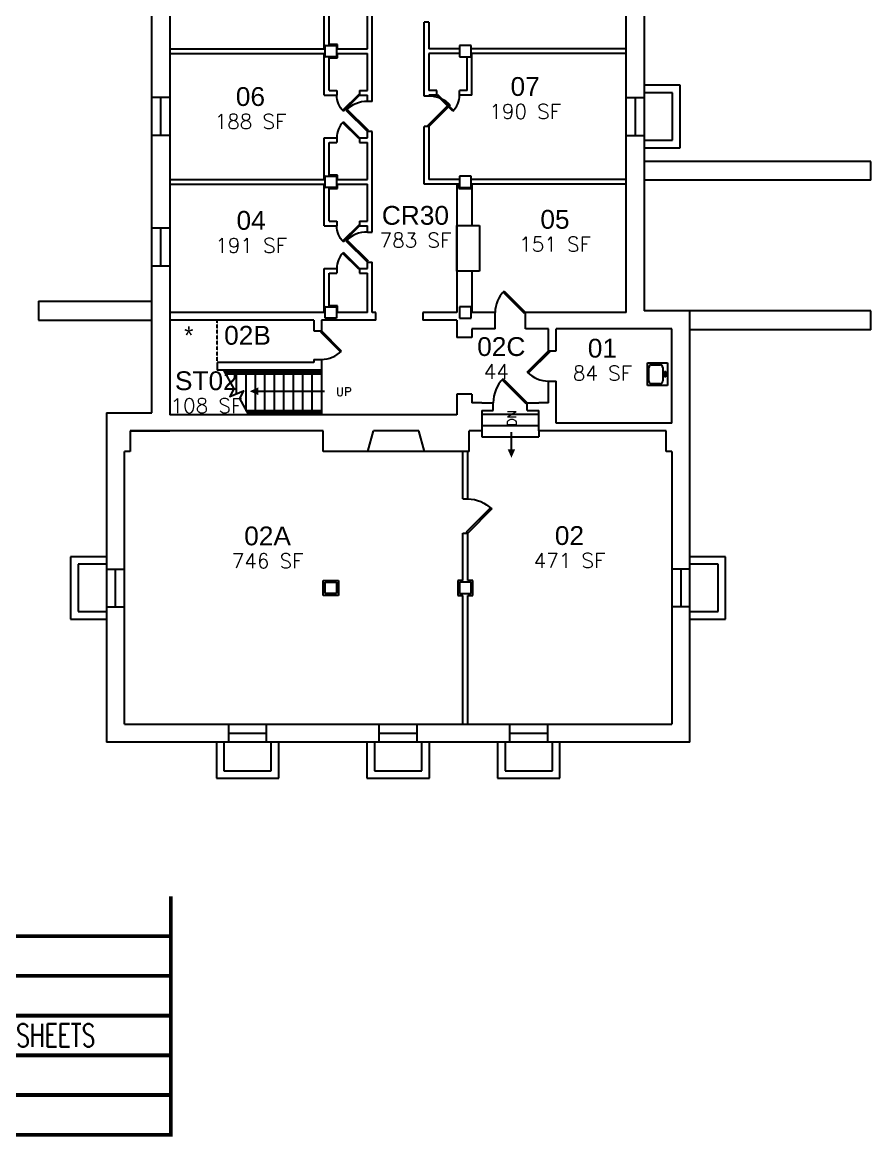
# Model space of a CAD drawing. Extents: x -1944 to 3278, y -2 to 3003.
# Drawn here: x 803 to 1699, y -2 to 1175 of the extents above; entities that cross this region are included whole.
import ezdxf
from ezdxf.enums import TextEntityAlignment as Align

# ---------------------------------------------------------------- set-up
doc = ezdxf.new("R2010")
doc.units = 0
doc.header["$MEASUREMENT"] = 0
doc.linetypes.add('HIDDEN', pattern=[0.375, 0.25, -0.125])
doc.layers.get('0').update_dxf_attribs({"linetype": 'CONTINUOUS'})
for name, color, linetype in [('A-ANNO-REVS', 1, 'CONTINUOUS'), ('A-AREA-BOUN', 3, 'HIDDEN'), ('A-DOOR', 2, 'CONTINUOUS'), ('A-FLOR-LEVL', 3, 'CONTINUOUS'), ('A-GLAZ', 2, 'CONTINUOUS'), ('A-SPAC-ANOT', 4, 'CONTINUOUS'), ('A-SPAC-RMNO', 4, 'CONTINUOUS'), ('A-SPAC-RMTW', 4, 'CONTINUOUS'), ('A-WALL', 7, 'CONTINUOUS'), ('L-SITE', 1, 'CONTINUOUS'), ('P-FIXT', 140, 'CONTINUOUS'), ('S-COLS', 5, 'CONTINUOUS')]:
    doc.layers.add(name, color=color, linetype=linetype)
doc.styles.add('FAI1', font='arial.ttf')
doc.styles.add('REVISION', font='simplex', dxfattribs={"width": 0.7})
doc.styles.add('REVS', font='romans.shx', dxfattribs={"width": 0.7})
doc.styles.add('ROMANS', font='ROMANS.shx')
doc.styles.add('SIMPLEX', font='simplex')

# ---------------------------------------------------------------- blocks, each defined once
blk = doc.blocks.new('AC141')
for p, q in [((0, 0.5), (1, 0.5)), ((0, -0.5), (0, 0.5)), ((1, 0.5), (1, -0.5)), ((0.0753, 0.12255), (0.145017, 0.12255)), ((0.0753, -0.12255), (0.0753, 0.12255)), ((0.145017, 0.12255), (0.145017, -0.12255)), ((0.226581, -0.2983), (0.226581, 0.2983)), ((0.346581, 0.4183), (0.810283, 0.4183)), ((0.930283, 0.2983), (0.930283, -0.2983)), ((0.145017, -0.12255), (0.0753, -0.12255)), ((0.810283, -0.4183), (0.346581, -0.4183)), ((1, -0.5), (0, -0.5))]:
    blk.add_line(p, q)
for centre, start, end in [((0.346581, 0.2983), 90, 180), ((0.810283, 0.2983), 0, 90), ((0.346581, -0.2983), 180, 270), ((0.810283, -0.2983), 270, 0)]:
    blk.add_arc(centre, 0.12, start, end)
blk = doc.blocks.new('ARR')
blk.add_line((0, 0), (0, -70.14275))
blk.add_solid([(-4, 0), (4, 0), (0, 8.96525)])
blk = doc.blocks.new('REVISION')
at = {"const_width": 4}
blk.add_lwpolyline([(960, 42), (960, 0), (0, 0), (0, 42)], dxfattribs=at)
at = {"style": 'REVISION', "width": 0.7}
for tag, p in [('REVDATE', (30.3, 9.1)), ('REVINITIALS', (181.7, 9.1)), ('REVREASON', (254.7, 9.1))]:
    blk.add_attdef(tag, p, '', height=24, dxfattribs=at)
blk = doc.blocks.new('AWI002')
blk.add_line((-0.5, -1), (0.5, -1))
blk = doc.blocks.new('ADO001')
for p, q in [((0.207106, 0.707105), (-0.499999, 0)), ((-0.465625, -0.034373), (0.240643, 0.671896)), ((-0.499999, 0), (-0.465625, -0.034373))]:
    blk.add_line(p, q)
blk.add_arc((-0.499999, 0), 0.999997, 0, 45)
blk = doc.blocks.new('ADO101')
for p, q in [((0.465624, -0.034373), (-0.240645, 0.671896)), ((-0.207108, 0.707105), (0.499997, 0)), ((0.499997, 0), (0.465624, -0.034373))]:
    blk.add_line(p, q)
blk.add_arc((0.499997, 0), 0.999997, 135, 180)
blk = doc.blocks.new('FMGRM1')
at = {"style": 'FAI1'}
for tag, p in [('DATA1', (0, -0.2836)), ('DATA2', (0, -0.443)), ('DATA3', (0, -0.6024)), ('DATA4', (0, -0.7618)), ('DATA5', (0, -0.9213))]:
    blk.add_attdef(tag, text='', height=0.1172, dxfattribs=at).set_placement(p, align=Align.CENTER)
at = {"layer": 'A-SPAC-RMNO', "style": 'FAI1'}
blk.add_attdef('RMNUMB', text='', height=0.16, dxfattribs=at).set_placement((0, 0), align=Align.MIDDLE)
blk = doc.blocks.new('14_revision')
at = {"const_width": 4}
blk.add_lwpolyline([(960, 42), (960, 0), (0, 0), (0, 42)], dxfattribs=at)
at = {"style": 'REVS', "width": 0.7}
for tag, p in [('REVDATE', (29.9, 21.1)), ('REVINITIALS', (181.4, 21.1)), ('REVREASON', (254.4, 21.1))]:
    blk.add_attdef(tag, text='', height=24, dxfattribs=at).set_placement(p, align=Align.MIDDLE_LEFT)
blk = doc.blocks.new('SREV_UPDATE')
at = {"layer": 'A-ANNO-REVS'}
blk.add_blockref('14_revision', (0, 0), dxfattribs=at).add_auto_attribs({'REVREASON': 'UPDATE LAYERSTATE, PLTSTMP, LTSCALE', 'REVINITIALS': 'SRW'})
blk = doc.blocks.new('SEECHART')
blk.add_text('*', height=0.15).set_placement((0, 0), align=Align.MIDDLE_CENTER)

msp = doc.modelspace()

# ---------------------------------------------------------------- linework, layer by layer
at = {"layer": 'A-AREA-BOUN'}
msp.add_line((1009, 815.6), (1009, 860), dxfattribs=at)
at = {"layer": 'A-FLOR-LEVL'}
for p, q in [((1015.4, 807.6), (1026.5, 788)), ((1119, 805.6), (1016.5, 805.6)), ((1119, 803.6), (1017.6, 803.6)), ((1019, 807.6), (1019, 805.6)), ((1019, 803.6), (1019, 801.2)), ((1029, 807.6), (1029, 805.6)), ((1029, 803.6), (1029, 782.6)), ((1039, 807.6), (1039, 805.6)), ((1039, 803.6), (1039, 764.6)), ((1049, 807.6), (1049, 805.6)), ((1049, 803.6), (1049, 764.6)), ((1059, 807.6), (1059, 805.6)), ((1059, 803.6), (1059, 764.6)), ((1069, 807.6), (1069, 805.6)), ((1069, 803.6), (1069, 764.6)), ((1079, 807.6), (1079, 805.6)), ((1079, 803.6), (1079, 764.6)), ((1089, 807.6), (1089, 805.6)), ((1089, 803.6), (1089, 764.6)), ((1099, 807.6), (1099, 805.6)), ((1099, 803.6), (1099, 764.6)), ((1109, 807.6), (1109, 805.6)), ((1109, 803.6), (1109, 764.6)), ((1119, 807.6), (1119, 760.6)), ((1032.4, 777.6), (1042, 760.6)), ((1119, 764.6), (1039.7, 764.6)), ((1119, 762.6), (1040.8, 762.6)), ((1049, 762.6), (1049, 760.6)), ((1059, 762.6), (1059, 760.6)), ((1069, 762.6), (1069, 760.6)), ((1079, 762.6), (1079, 760.6)), ((1089, 762.6), (1089, 760.6)), ((1099, 762.6), (1099, 760.6)), ((1109, 762.6), (1109, 760.6)), ((1288.5, 761.2), (1348.5, 761.2)), ((1288.5, 749.2), (1348.5, 749.2)), ((1288.5, 743.6), (1288.5, 737.2)), ((1319.7, 724.1), (1319.7, 742.1)), ((1348.5, 743.6), (1348.5, 737.2)), ((1288.5, 737.2), (1348.5, 737.2))]:
    msp.add_line(p, q, dxfattribs=at)
msp.add_lwpolyline([(1026.5, 788), (1022.2, 779.8), (1036.7, 785.8), (1032.4, 777.6)], dxfattribs=at)
msp.add_solid([(1323.7, 724.1), (1315.7, 724.1), (1319.7, 715.1)], dxfattribs=at)
at = {"layer": 'A-WALL'}
for p, q in [((940, 762.6), (940, 2680.6)), ((1460, 2680.6), (1460, 870.2)), ((959, 2661.4), (959, 760.6)), ((1441, 868.6), (1441, 2661.6)), ((1122, 1147.1), (1122, 1191.1)), ((1172.5, 1091.6), (1172.5, 1197.6)), ((1127, 1151.6), (1127, 1186.1)), ((1167.5, 1147.1), (1167.5, 1186.1)), ((1232.5, 1175.1), (1227.5, 1175.1)), ((1227.5, 1097.1), (1227.5, 1175.1)), ((1232.5, 1175.1), (1232.5, 1147.1)), ((959, 1147.1), (1122, 1147.1)), ((959, 1142.1), (1122, 1142.1)), ((1122, 1151.6), (1122, 1147.1)), ((1122, 1098.1), (1122, 1142.1)), ((1122, 1142.1), (1122, 1137.6)), ((1136, 1151.6), (1127, 1151.6)), ((1136, 1147.1), (1136, 1151.6)), ((1136, 1147.1), (1167.5, 1147.1)), ((1136, 1137.6), (1136, 1142.1)), ((1136, 1142.1), (1167.5, 1142.1)), ((1167.5, 1103.1), (1167.5, 1142.1)), ((1264, 1147.1), (1232.5, 1147.1)), ((1265, 1142.1), (1232.5, 1142.1)), ((1232.5, 1142.1), (1232.5, 1103.1)), ((1441, 1147.1), (1278, 1147.1)), ((1441, 1142.1), (1278, 1142.1)), ((1278, 1098.1), (1278, 1142.1)), ((1127, 1137.6), (1136, 1137.6)), ((1127, 1103.1), (1127, 1137.6)), ((1273, 1103.1), (1273, 1138.6)), ((1498, 1108.6), (1460, 1108.6)), ((1498, 1042.6), (1498, 1108.6)), ((959, 1095.6), (940, 1095.6)), ((1122, 1098.1), (1135.2, 1098.1)), ((1127, 1103.1), (1135.2, 1103.1)), ((1135.2, 1103.1), (1135.2, 1098.1)), ((1159.2, 1103.1), (1167.5, 1103.1)), ((1159.2, 1103.1), (1159.2, 1098.1)), ((1159.2, 1098.1), (1167.5, 1098.1)), ((1167.5, 1091.6), (1167.5, 1098.1)), ((1232.5, 1097.1), (1227.5, 1097.1)), ((1240.8, 1103.1), (1232.5, 1103.1)), ((1232.5, 1098.1), (1232.5, 1097.1)), ((1240.8, 1098.1), (1232.5, 1098.1)), ((1240.8, 1098.1), (1240.8, 1103.1)), ((1273, 1103.1), (1264.8, 1103.1)), ((1264.8, 1098.1), (1264.8, 1103.1)), ((1278, 1098.1), (1264.8, 1098.1)), ((1441, 1095.6), (1460, 1095.6)), ((1490, 1100.6), (1460, 1100.6)), ((1490, 1050.6), (1490, 1100.6)), ((1172.5, 1091.6), (1167.5, 1091.6)), ((1167.5, 1053.1), (1167.5, 1059.6)), ((1172.5, 1059.6), (1167.5, 1059.6)), ((1172.5, 953.6), (1172.5, 1059.6)), ((1227.5, 1004.1), (1227.5, 1065.1)), ((1232.5, 1065.1), (1227.5, 1065.1)), ((1232.5, 1065.1), (1232.5, 1009.1)), ((959, 1055.6), (940, 1055.6)), ((1122, 1053.1), (1135.2, 1053.1)), ((1122, 1009.1), (1122, 1053.1)), ((1127, 1048.1), (1135.2, 1048.1)), ((1127, 1013.6), (1127, 1048.1)), ((1135.2, 1053.1), (1135.2, 1048.1)), ((1159.2, 1053.1), (1167.5, 1053.1)), ((1159.2, 1053.1), (1159.2, 1048.1)), ((1159.2, 1048.1), (1167.5, 1048.1)), ((1167.5, 1009.1), (1167.5, 1048.1)), ((1441, 1055.6), (1460, 1055.6)), ((1460, 1050.6), (1490, 1050.6)), ((1460, 1042.6), (1498, 1042.6)), ((1122, 1013.6), (1122, 1009.1)), ((1136, 1013.6), (1127, 1013.6)), ((1136, 1009.1), (1136, 1013.6)), ((959, 1009.1), (1122, 1009.1)), ((959, 1004.1), (1122, 1004.1)), ((1122, 960.1), (1122, 1004.1)), ((1122, 1004.1), (1122, 999.6)), ((1136, 1009.1), (1167.5, 1009.1)), ((1136, 999.6), (1136, 1004.1)), ((1136, 1004.1), (1167.5, 1004.1)), ((1167.5, 965.1), (1167.5, 1004.1)), ((1264, 1004.1), (1227.5, 1004.1)), ((1265, 1009.1), (1232.5, 1009.1)), ((1262, 1004.1), (1262, 868.6)), ((1264, 1004.1), (1264, 999.6)), ((1441, 1009.1), (1277, 1009.1)), ((1441, 1004.1), (1278, 1004.1)), ((1278, 1004.1), (1278, 960.4)), ((1127, 999.6), (1136, 999.6)), ((1127, 965.1), (1127, 999.6)), ((1264, 999.6), (1278, 999.6)), ((959, 957.6), (940, 957.6)), ((1122, 960.1), (1135.2, 960.1)), ((1127, 965.1), (1135.2, 965.1)), ((1135.2, 965.1), (1135.2, 960.1)), ((1159.2, 965.1), (1167.5, 965.1)), ((1159.2, 965.1), (1159.2, 960.1)), ((1159.2, 960.1), (1167.5, 960.1)), ((1167.5, 953.6), (1167.5, 960.1)), ((1167.5, 953.6), (1172.5, 953.6)), ((1262, 960.4), (1286, 960.4)), ((1262, 912.4), (1262, 960.4)), ((1286, 960.4), (1286, 912.4)), ((1167.5, 915.1), (1167.5, 921.6)), ((1167.5, 921.6), (1172.5, 921.6)), ((1172.5, 868.6), (1172.5, 921.6)), ((959, 917.6), (940, 917.6)), ((1122, 915.1), (1135.2, 915.1)), ((1122, 868.6), (1122, 915.1)), ((1127, 910.1), (1135.2, 910.1)), ((1127, 875.6), (1127, 910.1)), ((1135.2, 915.1), (1135.2, 910.1)), ((1159.2, 915.1), (1167.5, 915.1)), ((1159.2, 915.1), (1159.2, 910.1)), ((1159.2, 910.1), (1167.5, 910.1)), ((1167.5, 868.6), (1167.5, 910.1)), ((1286, 912.4), (1262, 912.4)), ((1278, 912.4), (1278, 868.6)), ((1122, 875.6), (1122, 868.6)), ((1136, 875.6), (1127, 875.6)), ((1136, 868.6), (1136, 875.6)), ((1122, 868.6), (959, 868.6)), ((1111, 860.6), (959, 860.6)), ((1111, 860.6), (1111, 849.1)), ((1176.5, 860.6), (1119, 860.6)), ((1119, 860.6), (1119, 849.1)), ((1167.5, 868.6), (1136, 868.6)), ((1176.5, 868.6), (1172.5, 868.6)), ((1176.5, 860.6), (1176.5, 868.6)), ((1262, 868.6), (1226, 868.6)), ((1226, 868.6), (1226, 860.6)), ((1262, 860.6), (1226, 860.6)), ((1262, 860.6), (1262, 842.2)), ((1302.5, 868.6), (1278, 868.6)), ((1302.5, 851.2), (1302.5, 868.6)), ((1441, 868.6), (1334.5, 868.6)), ((1334.5, 851.2), (1334.5, 868.6)), ((1508, 870.2), (1460, 870.2)), ((1508, 414.6), (1508, 870.2)), ((1111, 849.1), (1119, 849.1)), ((1278, 851.2), (1278, 842.2)), ((1302.5, 851.2), (1278, 851.2)), ((1359, 851.2), (1334.5, 851.2)), ((1359, 828.2), (1359, 851.2)), ((1489, 851.2), (1367, 851.2)), ((1367, 828.2), (1367, 851.2)), ((1489, 751.6), (1489, 851.2)), ((1278, 842.2), (1262, 842.2)), ((1359, 828.2), (1367, 828.2)), ((1111, 815.6), (1009, 815.6)), ((1009, 815.6), (1009, 807.6)), ((1111, 819.1), (1111, 815.6)), ((1111, 819.1), (1119, 819.1)), ((1119, 819.1), (1119, 807.6)), ((1119, 807.6), (1009, 807.6)), ((1359, 773.2), (1359, 796.2)), ((1359, 796.2), (1367, 796.2)), ((1367, 751.6), (1367, 796.2)), ((1278, 782.2), (1262, 782.2)), ((1262, 782.2), (1262, 760.6)), ((1278, 782.2), (1278, 773.2)), ((1288.5, 773.2), (1278, 773.2)), ((1288.5, 773.2), (1300.5, 773.2)), ((1288.5, 765.2), (1288.5, 743.6)), ((1288.5, 765.2), (1300.5, 765.2)), ((1300.5, 765.2), (1300.5, 773.2)), ((1336.5, 773.2), (1348.5, 773.2)), ((1336.5, 765.2), (1336.5, 773.2)), ((1336.5, 765.2), (1348.5, 765.2)), ((1359, 773.2), (1348.5, 773.2)), ((1348.5, 743.6), (1348.5, 765.2)), ((892, 762.6), (940, 762.6)), ((892, 762.6), (892, 414.6)), ((1262, 760.6), (959, 760.6)), ((917, 743.6), (959, 743.6)), ((917, 743.6), (917, 721.6)), ((1121, 743.6), (917, 743.6)), ((1288.5, 743.6), (1275, 743.6)), ((1483, 743.6), (1348.5, 743.6)), ((1489, 751.6), (1367, 751.6)), ((1483, 721.6), (1483, 743.6)), ((917, 721.6), (911, 721.6)), ((911, 433.6), (911, 721.6)), ((1268.5, 671.6), (1268.5, 721.6)), ((1273.5, 671.6), (1273.5, 721.6)), ((1489, 721.6), (1483, 721.6)), ((1489, 721.6), (1489, 433.6)), ((1268.5, 671.6), (1273.5, 671.6)), ((1268.5, 585.6), (1268.5, 635.6)), ((1268.5, 635.6), (1273.5, 635.6)), ((1273.5, 585.6), (1273.5, 635.6)), ((854, 610.6), (854, 544.6)), ((892, 610.6), (854, 610.6)), ((862, 602.6), (862, 552.6)), ((892, 602.6), (862, 602.6)), ((1546, 610.6), (1508, 610.6)), ((1538, 602.6), (1508, 602.6)), ((1538, 552.6), (1538, 602.6)), ((1546, 544.6), (1546, 610.6)), ((892, 597.6), (911, 597.6)), ((1508, 597.6), (1489, 597.6)), ((1121, 585.6), (1137, 585.6)), ((1121, 569.6), (1121, 585.6)), ((1137, 585.6), (1137, 569.6)), ((1263, 585.6), (1263, 569.6)), ((1268.5, 585.6), (1263, 585.6)), ((1279, 585.6), (1273.5, 585.6)), ((1279, 569.6), (1279, 585.6)), ((1137, 569.6), (1121, 569.6)), ((1263, 569.6), (1268.5, 569.6)), ((1268.5, 433.6), (1268.5, 569.6)), ((1273.5, 433.6), (1273.5, 569.6)), ((1273.5, 569.6), (1279, 569.6)), ((892, 557.6), (911, 557.6)), ((1508, 557.6), (1489, 557.6)), ((854, 544.6), (892, 544.6)), ((862, 552.6), (892, 552.6)), ((1508, 552.6), (1538, 552.6)), ((1508, 544.6), (1546, 544.6)), ((911, 433.6), (1489, 433.6)), ((1021, 414.6), (1021, 433.6)), ((1061, 414.6), (1061, 433.6)), ((1180, 414.6), (1180, 433.6)), ((1220, 414.6), (1220, 433.6)), ((1318, 414.6), (1318, 433.6)), ((1358, 414.6), (1358, 433.6)), ((1508, 414.6), (892, 414.6)), ((1008, 414.6), (1008, 376.6)), ((1016, 414.6), (1016, 384.6)), ((1066, 384.6), (1066, 414.6)), ((1074, 376.6), (1074, 414.6)), ((1167, 414.6), (1167, 376.6)), ((1175, 414.6), (1175, 384.6)), ((1225, 384.6), (1225, 414.6)), ((1233, 376.6), (1233, 414.6)), ((1305, 414.6), (1305, 376.6)), ((1313, 414.6), (1313, 384.6)), ((1363, 384.6), (1363, 414.6)), ((1371, 376.6), (1371, 414.6)), ((1016, 384.6), (1066, 384.6)), ((1175, 384.6), (1225, 384.6)), ((1313, 384.6), (1363, 384.6)), ((1008, 376.6), (1074, 376.6)), ((1167, 376.6), (1233, 376.6)), ((1305, 376.6), (1371, 376.6))]:
    msp.add_line(p, q, dxfattribs=at)
at = {"layer": 'L-SITE'}
for p, q in [((1699.2, 1028.2), (1460, 1028.2)), ((1699.2, 1008.2), (1699.2, 1028.2)), ((1699.2, 1008.2), (1460, 1008.2)), ((820, 880.6), (940, 880.6)), ((820, 880.6), (820, 860.6)), ((820, 860.6), (940, 860.6)), ((1699.2, 870.2), (1508, 870.2)), ((1699.2, 850.2), (1699.2, 870.2)), ((1699.2, 850.2), (1508, 850.2))]:
    msp.add_line(p, q, dxfattribs=at)
at = {"layer": 'P-FIXT'}
for p, q in [((1121, 721.6), (1121, 743.6)), ((1168, 721.6), (1174, 743.6)), ((1222, 743.6), (1174, 743.6)), ((1228, 721.6), (1222, 743.6)), ((1275, 721.6), (1275, 743.6)), ((1275, 721.6), (1121, 721.6))]:
    msp.add_line(p, q, dxfattribs=at)
at = {"layer": 'S-COLS'}
for p, q in [((1123, 1138.6), (1123, 1150.6)), ((1123, 1150.6), (1135, 1150.6)), ((1135, 1150.6), (1135, 1138.6)), ((1277, 1150.6), (1265, 1150.6)), ((1265, 1150.6), (1265, 1138.6)), ((1277, 1138.6), (1277, 1150.6)), ((1135, 1138.6), (1123, 1138.6)), ((1265, 1138.6), (1277, 1138.6)), ((1123, 1000.6), (1123, 1012.6)), ((1123, 1012.6), (1135, 1012.6)), ((1135, 1012.6), (1135, 1000.6)), ((1277, 1012.6), (1265, 1012.6)), ((1265, 1012.6), (1265, 1000.6)), ((1277, 1000.6), (1277, 1012.6)), ((1135, 1000.6), (1123, 1000.6)), ((1265, 1000.6), (1277, 1000.6)), ((1123, 874.6), (1135, 874.6)), ((1123, 862.6), (1123, 874.6)), ((1135, 874.6), (1135, 862.6)), ((1265, 874.6), (1265, 862.6)), ((1277, 874.6), (1265, 874.6)), ((1277, 862.6), (1277, 874.6)), ((1135, 862.6), (1123, 862.6)), ((1265, 862.6), (1277, 862.6)), ((1123, 583.6), (1135, 583.6)), ((1123, 571.6), (1123, 583.6)), ((1135, 583.6), (1135, 571.6)), ((1265, 583.6), (1265, 571.6)), ((1277, 583.6), (1265, 583.6)), ((1277, 571.6), (1277, 583.6)), ((1135, 571.6), (1123, 571.6)), ((1265, 571.6), (1277, 571.6))]:
    msp.add_line(p, q, dxfattribs=at)

# ---------------------------------------------------------------- block references
at = {"layer": 'A-ANNO-REVS'}
for name, p, values in [('14_revision', (0, 209.9), {'REVREASON': 'BAMS 2012 GSF VFY', 'REVINITIALS': 'ALH', 'REVDATE': '01/28/15'}), ('14_revision', (0, 167.9), {'REVREASON': 'ENCLOSE STAIRWAY', 'REVINITIALS': 'ABS', 'REVDATE': '12/29/09'}), ('14_revision', (0, 84), {'REVREASON': 'CORRECT GROSS PLINE FCAD EXPORT REPRINT SHEETS', 'REVINITIALS': 'SRW', 'REVDATE': '08/17/07'}), ('REVISION', (0, 42), {'REVDATE': '5/26/06', 'REVINITIALS': 'wno', 'REVREASON': 'UPDATE ROOM NUMBERS'}), ('REVISION', (0, 0), {'REVDATE': '01/08/01', 'REVINITIALS': 'SRW', 'REVREASON': 'REMODEL RR117; 339-17'})]:
    msp.add_blockref(name, p, dxfattribs=at).add_auto_attribs(values)
msp.add_blockref('SREV_UPDATE', (0, 125.9), dxfattribs=at)
at = {"layer": 'A-DOOR', "zscale": 80}
for name, p, xscale, yscale, rotation in [('ADO101', (1147.2, 1098.1), -24, 24, 180), ('ADO101', (1232.5, 1081.1), 32, 32, 270), ('ADO101', (1252.8, 1098.1), 24, 24, 180), ('ADO001', (1167.5, 1075.6), 32, 32, 90), ('ADO101', (1147.2, 960.1), -24, 24, 180), ('ADO001', (1167.5, 937.6), 32, 32, 90), ('ADO001', (1119, 834.1), 30, 30, 270), ('ADO101', (1359, 812.2), 32, 32, 90), ('ADO001', (1273.5, 653.6), -36, 36, 270)]:
    msp.add_blockref(name, p, dxfattribs=dict(at, xscale=xscale, yscale=yscale, rotation=rotation))
for p, xscale, yscale in [((1147.2, 1053.1), 24, 24), ((1147.2, 915.1), 24, 24), ((1318.5, 868.6), 32, 32), ((1318.5, 773.2), 36, 36)]:
    msp.add_blockref('ADO101', p, dxfattribs=dict(at, xscale=xscale, yscale=yscale))
at = {"layer": 'A-FLOR-LEVL', "rotation": 90}
msp.add_blockref('ARR', (1052.2, 785.4), dxfattribs=at)
at = {"layer": 'A-GLAZ', "xscale": 40, "zscale": 36}
for p, yscale, rotation in [((940, 1075.6), 9.501261, 90), ((1460, 1075.6), 9.5, 270), ((940, 937.6), 9.501261, 90), ((892, 577.6), 9.501249, 90), ((1508, 577.6), 9.5, 270)]:
    msp.add_blockref('AWI002', p, dxfattribs=dict(at, yscale=yscale, rotation=rotation))
at = {"layer": 'A-GLAZ', "xscale": 40, "yscale": 9.5, "zscale": 36}
for p in [(1041, 433.6), (1200, 433.6), (1338, 433.6)]:
    msp.add_blockref('AWI002', p, dxfattribs=at)
at = {"layer": 'A-SPAC-ANOT', "xscale": 124.1, "yscale": 124.1, "zscale": 124.1}
msp.add_blockref('SEECHART', (978.9, 844.5), dxfattribs=at)
at = {"layer": 'A-SPAC-RMTW'}
ref = msp.add_blockref('FMGRM1', (1044, 1096.7), dxfattribs=dict(at, xscale=124.0999999999999, yscale=124.0999999999999, zscale=124.0999999999999))
ref.add_attrib('RMNUMB', '06', dxfattribs={"layer": 'A-SPAC-RMNO', "height": 19.86, "style": 'FAI1'}).set_placement((1044, 1096.7), align=Align.MIDDLE)
ref = msp.add_blockref('FMGRM1', (1334.2, 1107.3), dxfattribs=dict(at, xscale=124.0999999999999, yscale=124.0999999999999, zscale=124.0999999999999))
ref.add_attrib('RMNUMB', '07', dxfattribs={"layer": 'A-SPAC-RMNO', "height": 19.86, "style": 'FAI1'}).set_placement((1334.2, 1107.3), align=Align.MIDDLE)
ref = msp.add_blockref('FMGRM1', (1218.3, 971.2), dxfattribs=dict(at, xscale=124.0999999999999, yscale=124.0999999999999, zscale=124.0999999999999))
ref.add_attrib('RMNUMB', 'CR30', dxfattribs={"layer": 'A-SPAC-RMNO', "height": 19.86, "style": 'FAI1'}).set_placement((1218.3, 971.2), align=Align.MIDDLE)
ref = msp.add_blockref('FMGRM1', (1365.7, 967), dxfattribs=dict(at, xscale=124.0999999999999, yscale=124.0999999999999, zscale=124.0999999999999))
ref.add_attrib('RMNUMB', '05', dxfattribs={"layer": 'A-SPAC-RMNO', "height": 19.86, "style": 'FAI1'}).set_placement((1365.7, 967), align=Align.MIDDLE)
ref = msp.add_blockref('FMGRM1', (1044.7, 965.9), dxfattribs=dict(at, xscale=124.0999999999999, yscale=124.0999999999999, zscale=124.0999999999999))
ref.add_attrib('RMNUMB', '04', dxfattribs={"layer": 'A-SPAC-RMNO', "height": 19.86, "style": 'FAI1'}).set_placement((1044.7, 965.9), align=Align.MIDDLE)
ref = msp.add_blockref('FMGRM1', (1040.9, 844.5), dxfattribs=dict(at, xscale=124.0999999999999, yscale=124.0999999999999, zscale=124.0999999999999))
ref.add_attrib('RMNUMB', '02B', dxfattribs={"layer": 'A-SPAC-RMNO', "height": 19.86, "style": 'FAI1'}).set_placement((1040.9, 844.5), align=Align.MIDDLE)
ref = msp.add_blockref('FMGRM1', (1309, 832.6), dxfattribs=dict(at, xscale=124.0999999999999, yscale=124.0999999999999, zscale=124.0999999999999))
ref.add_attrib('RMNUMB', '02C', dxfattribs={"layer": 'A-SPAC-RMNO', "height": 19.86, "style": 'FAI1'}).set_placement((1309, 832.6), align=Align.MIDDLE)
ref = msp.add_blockref('FMGRM1', (1415.8, 830.9), dxfattribs=dict(at, xscale=124.0999999999999, yscale=124.0999999999999, zscale=124.0999999999999))
ref.add_attrib('RMNUMB', '01', dxfattribs={"layer": 'A-SPAC-RMNO', "height": 19.86, "style": 'FAI1'}).set_placement((1415.8, 830.9), align=Align.MIDDLE)
ref = msp.add_blockref('FMGRM1', (997.4, 796.5), dxfattribs=dict(at, xscale=124.0999999999999, yscale=124.0999999999999, zscale=124.0999999999999))
ref.add_attrib('RMNUMB', 'ST02', dxfattribs={"layer": 'A-SPAC-RMNO', "height": 19.86, "style": 'FAI1'}).set_placement((997.4, 796.5), align=Align.MIDDLE)
ref = msp.add_blockref('FMGRM1', (1062.1, 632.6), dxfattribs=dict(at, xscale=124.0999999999999, yscale=124.0999999999999, zscale=124.0999999999999))
ref.add_attrib('RMNUMB', '02A', dxfattribs={"layer": 'A-SPAC-RMNO', "height": 19.86, "style": 'FAI1'}).set_placement((1062.1, 632.6), align=Align.MIDDLE)
ref = msp.add_blockref('FMGRM1', (1381, 633), dxfattribs=dict(at, xscale=124.0999999999999, yscale=124.0999999999999, zscale=124.0999999999999))
ref.add_attrib('RMNUMB', '02', dxfattribs={"layer": 'A-SPAC-RMNO', "height": 19.86, "style": 'FAI1'}).set_placement((1381, 633), align=Align.MIDDLE)
at = {"layer": 'P-FIXT', "xscale": 21, "yscale": 24, "zscale": 9, "rotation": 180}
msp.add_blockref('AC141', (1484.4, 803.4), dxfattribs=at)

# ---------------------------------------------------------------- texts
at = {"layer": 'A-FLOR-LEVL', "style": 'SIMPLEX'}
msp.add_text('UP', height=9, dxfattribs=at).set_placement((1134.4, 780.5))
msp.add_text('DN', height=9, rotation=90, dxfattribs=at).set_placement((1324.6, 748.8))
at = {"layer": 'A-SPAC-ANOT', "style": 'ROMANS'}
for s, p in [('190 SF', (1334.2, 1073.2)), ('188 SF', (1044, 1062.6)), ('191 SF', (1044.7, 931.7)), ('783 SF', (1218.3, 937.1)), ('151 SF', (1365.7, 932.9)), ('44 ', (1309, 798.5)), ('84 SF', (1415.8, 796.8)), ('108 SF', (997.4, 762.4)), ('746 SF', (1062.1, 598.4)), ('471 SF', (1381, 598.8))]:
    msp.add_text(s, height=15.51, dxfattribs=at).set_placement(p, align=Align.CENTER)

doc.saveas('drawing.dxf')
